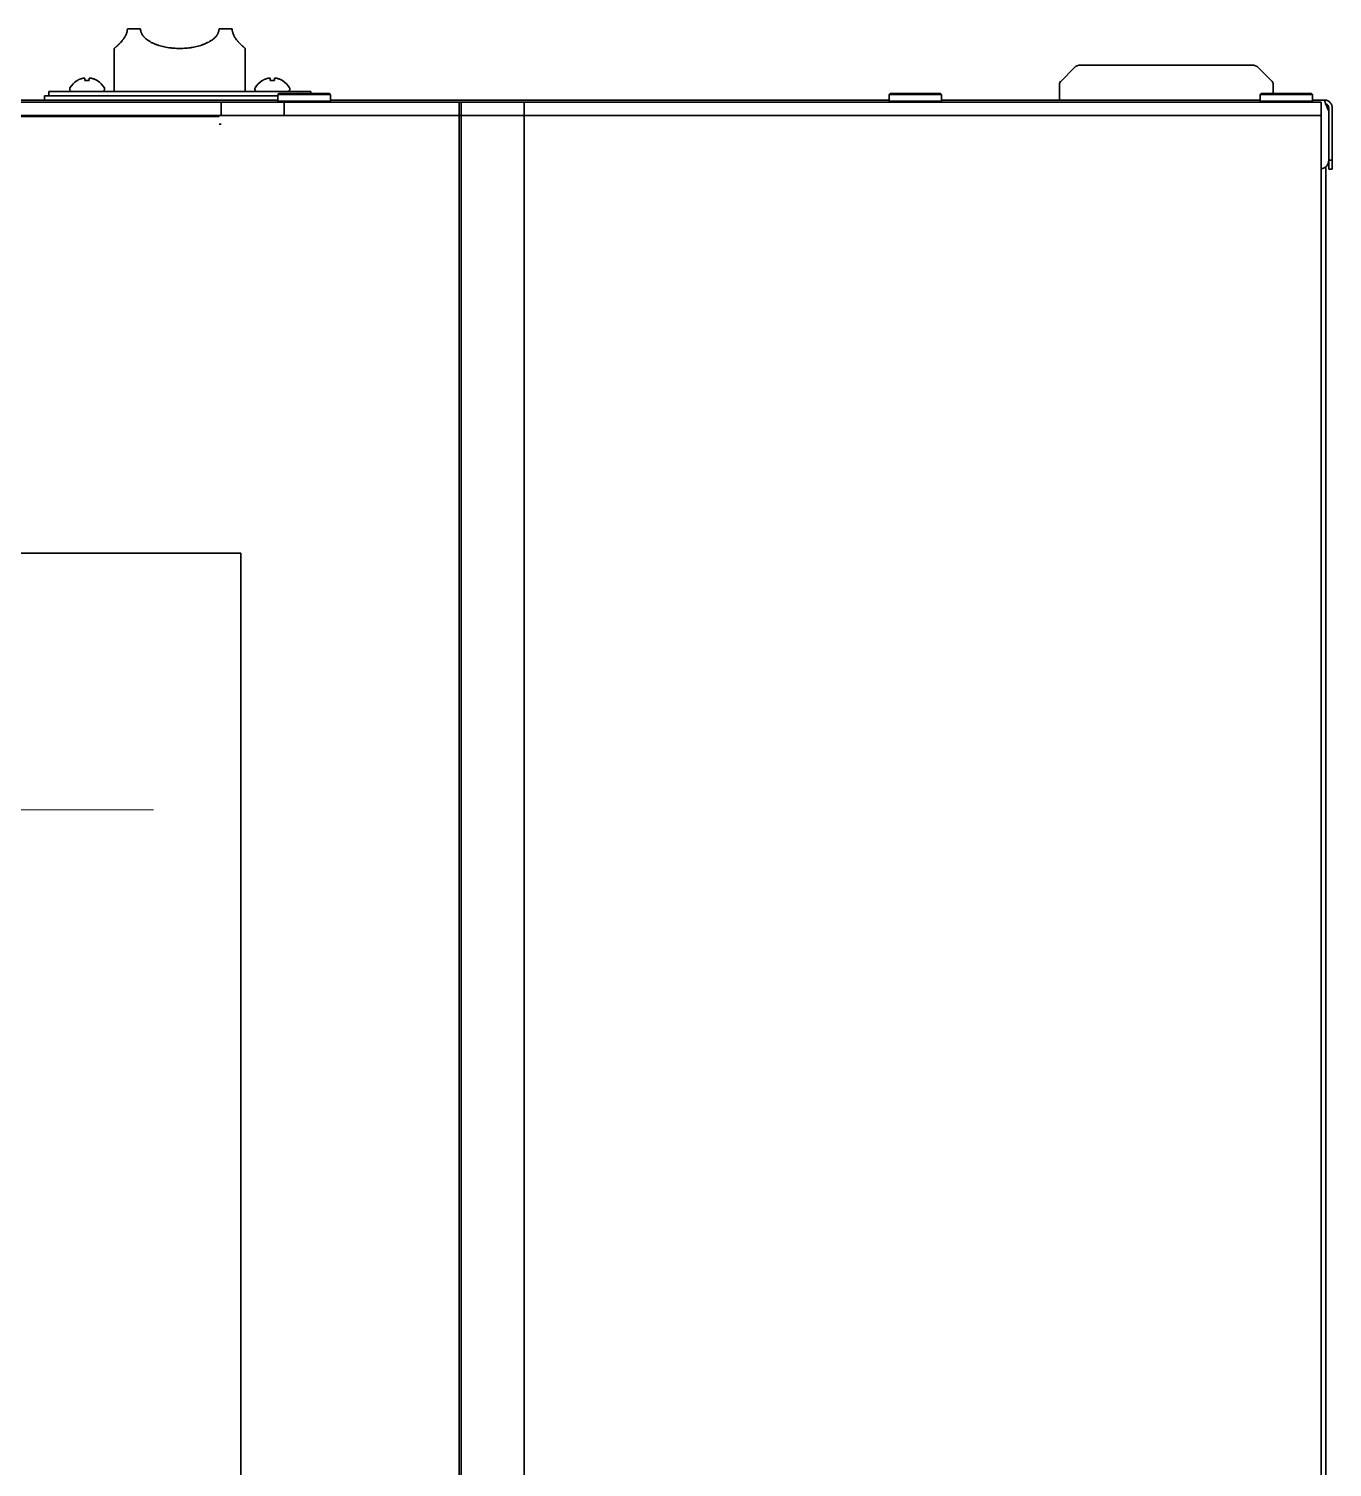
# Model space of a CAD drawing. Extents: x -760 to 4209, y 5795 to 10328.
# Drawn here: x 2413 to 2711.6, y 8489.8 to 8819.2 of the extents above; entities that cross this region are included whole.
import ezdxf

# ---------------------------------------------------------------- set-up
doc = ezdxf.new("R2010")
doc.units = 0
doc.header["$LTSCALE"] = 5
doc.layers.get('0').update_dxf_attribs({"linetype": 'CONTINUOUS', "lineweight": 0})
doc.layers.add('1', color=7, linetype='CONTINUOUS', true_color=0xffffff)

msp = doc.modelspace()

# ---------------------------------------------------------------- linework, layer by layer
at = {"color": 2}
msp.add_line((2118.55, 8640.4), (2441.55, 8640.4), dxfattribs=at)
at = {"layer": '1', "color": 7, "linetype": 'Continuous', "lineweight": 35}
for p, q in [((2436.83, 8819.23), (2435.56, 8819.23)), ((2435.56, 8819.23), (2436.83, 8819.23)), ((2438.56, 8819.23), (2438.56, 8819.23)), ((2438.56, 8819.23), (2438.56, 8819.23)), ((2456.56, 8819.23), (2456.56, 8819.23)), ((2456.56, 8819.23), (2456.56, 8819.23)), ((2459.56, 8819.23), (2458.28, 8819.23)), ((2458.28, 8819.23), (2459.56, 8819.23)), ((2432.56, 8814.73), (2432.56, 8804.9)), ((2462.56, 8804.9), (2462.56, 8814.73)), ((2652.47, 8810.32), (2649.35, 8807.19)), ((2653.88, 8810.9), (2656.05, 8810.9)), ((2656.05, 8810.9), (2691.05, 8810.9)), ((2693.23, 8810.9), (2691.05, 8810.9)), ((2694.64, 8810.32), (2697.76, 8807.19)), ((2422.34, 8805.5), (2422.34, 8805.3)), ((2424.04, 8807.35), (2424.04, 8807.38)), ((2428.64, 8807.38), (2428.64, 8807.35)), ((2430.34, 8805.3), (2430.34, 8805.5)), ((2464.77, 8805.5), (2464.77, 8805.3)), ((2466.47, 8807.35), (2466.47, 8807.38)), ((2471.07, 8807.38), (2471.07, 8807.35)), ((2472.77, 8805.3), (2472.77, 8805.5)), ((2649.05, 8802.9), (2649.05, 8806.49)), ((2698.05, 8806.49), (2698.05, 8804.4)), ((2090.06, 8802.9), (2470.05, 8802.9)), ((2457.01, 8802.4), (2103.1, 8802.4)), ((2416.55, 8803.9), (2416.55, 8802.9)), ((2416.55, 8803.9), (2470.05, 8803.9)), ((2417.55, 8804.9), (2417.55, 8803.9)), ((2417.55, 8804.9), (2477.55, 8804.9)), ((2457.01, 8802.4), (2457.71, 8802.4)), ((2457.01, 8799.4), (2457.01, 8802.4)), ((2471.47, 8802.4), (2457.71, 8802.4)), ((2470.3, 8804.4), (2470.05, 8804.15)), ((2470.05, 8804.15), (2470.05, 8802.65)), ((2470.05, 8804.15), (2482.05, 8804.15)), ((2470.05, 8802.65), (2470.3, 8802.4)), ((2482.05, 8802.65), (2470.05, 8802.65)), ((2470.3, 8804.4), (2481.8, 8804.4)), ((2707.05, 8802.4), (2471.47, 8802.4)), ((2471.47, 8802.4), (2472.88, 8802.4)), ((2471.47, 8799.4), (2471.47, 8802.4)), ((2477.55, 8804.4), (2477.55, 8804.9)), ((2482.05, 8804.15), (2481.8, 8804.4)), ((2481.8, 8802.4), (2482.05, 8802.65)), ((2482.05, 8802.65), (2482.05, 8804.15)), ((2482.05, 8802.9), (2610.05, 8802.9)), ((2511.55, 8055.9), (2511.55, 8802.4)), ((2512.05, 8055.9), (2512.05, 8802.4)), ((2526.47, 8055.9), (2526.47, 8802.4)), ((2610.3, 8804.4), (2610.05, 8804.15)), ((2610.05, 8804.15), (2622.05, 8804.15)), ((2610.05, 8804.15), (2610.05, 8802.65)), ((2610.05, 8802.65), (2610.3, 8802.4)), ((2622.05, 8802.65), (2610.05, 8802.65)), ((2610.3, 8804.4), (2621.8, 8804.4)), ((2622.05, 8804.15), (2621.8, 8804.4)), ((2621.8, 8802.4), (2622.05, 8802.65)), ((2622.05, 8802.65), (2622.05, 8804.15)), ((2622.05, 8802.9), (2695.05, 8802.9)), ((2695.3, 8804.4), (2695.05, 8804.15)), ((2695.05, 8804.15), (2707.05, 8804.15)), ((2695.05, 8804.15), (2695.05, 8802.65)), ((2695.05, 8802.65), (2695.3, 8802.4)), ((2707.05, 8802.65), (2695.05, 8802.65)), ((2695.3, 8804.4), (2706.8, 8804.4)), ((2707.05, 8804.15), (2706.8, 8804.4)), ((2706.8, 8802.4), (2707.05, 8802.65)), ((2707.05, 8802.65), (2707.05, 8804.15)), ((2707.05, 8802.9), (2709.5, 8802.9)), ((2707.05, 8802.4), (2709.05, 8802.4)), ((2709.05, 8802.4), (2709.05, 8799.4)), ((2709.5, 8802.9), (2709.75, 8802.9)), ((2709.53, 8802.9), (2709.5, 8802.9)), ((2457.01, 8799.4), (2103.1, 8799.4)), ((2456.55, 8799.15), (2103.55, 8799.15)), ((2448.19, 8799.4), (2448.19, 8799.15)), ((2453.65, 8799.4), (2453.65, 8799.15)), ((2454.65, 8799.15), (2454.65, 8799.4)), ((2455.65, 8799.4), (2455.65, 8799.15)), ((2456.05, 8799.15), (2456.05, 8799.4)), ((2457.71, 8799.4), (2457.01, 8799.4)), ((2471.47, 8799.4), (2457.71, 8799.4)), ((2472.88, 8799.4), (2471.47, 8799.4)), ((2707.05, 8799.4), (2471.47, 8799.4)), ((2709.05, 8799.4), (2707.05, 8799.4)), ((2709.05, 8055.9), (2709.05, 8799.4)), ((2710.75, 8800.37), (2710.41, 8801.1)), ((2710.75, 8801.1), (2710.75, 8800.37)), ((2710.75, 8800.37), (2710.75, 8789.1)), ((2710.75, 8800.37), (2710.75, 8789.1)), ((2711.55, 8801.1), (2711.55, 8800.37)), ((2711.55, 8800.37), (2711.55, 8789.1)), ((2457.05, 8797.4), (2456.55, 8797.4)), ((2710.75, 8787.1), (2710.75, 8789.1)), ((2710.75, 8789.1), (2711.55, 8789.1)), ((2711.55, 8789.1), (2711.55, 8787.1)), ((2710.05, 8787.58), (2710.05, 8012.25)), ((2711.55, 8787.1), (2710.75, 8787.1)), ((2461.55, 8699.15), (2098.55, 8699.15)), ((2461.55, 8206.1), (2461.55, 8699.15))]:
    msp.add_line(p, q, dxfattribs=at)
for centre, radius, start, end in [((2653.88, 8808.9), 2, 90, 135), ((2693.23, 8808.9), 2, 45, 90), ((2422.74, 8805.5), 0.4, 149.6988, 180), ((2422.74, 8805.3), 0.4, 180, 270), ((2426.54, 8803.28), 4.8, 121.5837, 149.6988), ((2426.34, 8803.6), 3.78, 90.0035, 97.6041), ((2426.34, 8803.6), 3.78, 82.3959, 89.9965), ((2426.14, 8803.28), 4.8, 30.3012, 58.4186), ((2429.94, 8805.3), 0.4, 270, 0), ((2429.94, 8805.5), 0.4, 0, 30.3012), ((2465.17, 8805.5), 0.4, 149.6988, 180), ((2465.17, 8805.3), 0.4, 180, 270), ((2468.97, 8803.28), 4.8, 121.5837, 149.6988), ((2468.77, 8803.6), 3.78, 90.0035, 97.6041), ((2468.77, 8803.6), 3.78, 82.3959, 89.9965), ((2468.57, 8803.28), 4.8, 30.3012, 58.4186), ((2472.37, 8805.3), 0.4, 270, 0), ((2472.37, 8805.5), 0.4, 0, 30.3012), ((2650.05, 8806.49), 1, 135, 180), ((2697.05, 8806.49), 1, 0, 45), ((2453.65, 8797.4), 2, 59.9991, 90), ((2708.75, 8789.1), 2, 278.685, 0)]:
    msp.add_arc(centre, radius, start, end, dxfattribs=at)
for major_axis, start_param, end_param in [((-15, 0), 0.643501, 0.927295), ((-15, 0), 5.35589, 5.639684), ((14, 0), 2.269019, 2.44337), ((14, 0), 3.839815, 4.014167), ((-15, 0), 2.214297, 2.498092), ((-15, 0), 3.785094, 4.068888), ((14, 0), 5.410611, 5.584963), ((14, 0), 0.698222, 0.872574)]:
    msp.add_ellipse((2447.56, 8819.23), major_axis=major_axis, ratio=0.000037, start_param=start_param, end_param=end_param, dxfattribs=at)
for points, knots in [([(2435.56, 8819.23), (2435.56, 8819.17), (2435.55, 8819.11), (2435.55, 8818.99), (2435.54, 8818.93), (2435.52, 8818.75), (2435.5, 8818.64), (2435.45, 8818.41), (2435.42, 8818.31), (2435.35, 8818.1), (2435.31, 8818), (2435.25, 8817.86), (2435.23, 8817.81), (2435.18, 8817.72), (2435.16, 8817.67), (2435.09, 8817.54), (2435.05, 8817.46), (2434.95, 8817.29), (2434.9, 8817.22), (2434.8, 8817.07), (2434.75, 8816.99), (2434.68, 8816.89), (2434.65, 8816.86), (2434.6, 8816.79), (2434.58, 8816.76), (2434.5, 8816.66), (2434.45, 8816.6), (2434.31, 8816.41), (2434.21, 8816.3), (2434.02, 8816.09), (2433.93, 8816), (2433.75, 8815.81), (2433.67, 8815.73), (2433.54, 8815.61), (2433.5, 8815.57), (2433.43, 8815.5), (2433.39, 8815.46), (2433.28, 8815.36), (2433.21, 8815.3), (2433.02, 8815.12), (2432.91, 8815.03), (2432.78, 8814.92), (2432.74, 8814.88), (2432.69, 8814.84), (2432.67, 8814.82), (2432.65, 8814.8), (2432.64, 8814.79), (2432.63, 8814.79), (2432.6, 8814.77), (2432.58, 8814.75), (2432.56, 8814.73), (2432.56, 8814.73), (2432.56, 8814.73)], [0, 0, 0, 0, 0.015631, 0.015631, 0.031262, 0.031262, 0.062524, 0.062524, 0.093785, 0.093785, 0.125047, 0.125047, 0.140678, 0.140678, 0.156309, 0.156309, 0.187571, 0.187571, 0.218832, 0.218832, 0.250094, 0.250094, 0.265725, 0.265725, 0.281356, 0.281356, 0.312618, 0.312618, 0.375141, 0.375141, 0.437665, 0.437665, 0.500188, 0.500188, 0.53145, 0.53145, 0.562712, 0.562712, 0.625235, 0.625235, 0.750283, 0.750283, 0.812806, 0.812806, 0.844068, 0.859699, 0.859699, 0.87533, 0.87533, 0.937853, 0.937853, 1, 1, 1, 1]), ([(2456.56, 8819.23), (2456.56, 8819.17), (2456.55, 8819.11), (2456.54, 8818.99), (2456.54, 8818.93), (2456.51, 8818.75), (2456.48, 8818.64), (2456.41, 8818.41), (2456.37, 8818.31), (2456.27, 8818.1), (2456.22, 8818), (2456.14, 8817.88), (2456.13, 8817.86), (2456.1, 8817.81), (2456.08, 8817.79), (2456.04, 8817.72), (2456, 8817.67), (2455.9, 8817.54), (2455.83, 8817.45), (2455.69, 8817.29), (2455.61, 8817.22), (2455.45, 8817.07), (2455.37, 8816.99), (2455.25, 8816.89), (2455.21, 8816.85), (2455.12, 8816.79), (2455.08, 8816.75), (2454.95, 8816.66), (2454.86, 8816.59), (2454.68, 8816.47), (2454.59, 8816.42), (2454.4, 8816.3), (2454.31, 8816.25), (2453.83, 8815.99), (2453.43, 8815.81), (2452.91, 8815.61), (2452.81, 8815.57), (2452.59, 8815.5), (2452.27, 8815.39), (2451.94, 8815.3), (2451.28, 8815.12), (2450.83, 8815.03), (2450.25, 8814.93), (2450.08, 8814.91), (2449.91, 8814.88), (2449.79, 8814.87), (2449.73, 8814.86), (2449.44, 8814.82), (2449.2, 8814.8), (2448.5, 8814.74), (2448.03, 8814.73), (2447.08, 8814.73), (2446.61, 8814.75), (2446.02, 8814.79), (2445.9, 8814.8), (2445.67, 8814.83), (2445.31, 8814.87), (2444.97, 8814.91), (2444.28, 8815.03), (2443.83, 8815.12), (2443.17, 8815.29), (2442.96, 8815.36), (2442.63, 8815.46), (2442.53, 8815.49), (2442.31, 8815.57), (2442.21, 8815.61), (2441.89, 8815.73), (2441.69, 8815.81), (2441.29, 8815.99), (2441.09, 8816.09), (2440.71, 8816.3), (2440.53, 8816.41), (2440.26, 8816.59), (2440.17, 8816.66), (2439.99, 8816.79), (2439.91, 8816.85), (2439.74, 8816.99), (2439.66, 8817.07), (2439.5, 8817.22), (2439.43, 8817.29), (2439.32, 8817.42), (2439.28, 8817.46), (2439.21, 8817.54), (2439.18, 8817.59), (2439.08, 8817.72), (2439.01, 8817.81), (2438.9, 8818), (2438.84, 8818.1), (2438.78, 8818.23), (2438.77, 8818.25), (2438.75, 8818.31), (2438.74, 8818.33), (2438.7, 8818.41), (2438.68, 8818.47), (2438.63, 8818.64), (2438.6, 8818.75), (2438.58, 8818.9), (2438.58, 8818.93), (2438.57, 8818.99), (2438.57, 8819.02), (2438.56, 8819.11), (2438.56, 8819.17), (2438.56, 8819.23)], [0, 0, 0, 0, 0.007812, 0.007812, 0.015625, 0.015625, 0.03125, 0.03125, 0.046875, 0.046875, 0.0625, 0.0625, 0.066406, 0.066406, 0.070313, 0.070313, 0.078125, 0.078125, 0.09375, 0.09375, 0.109375, 0.109375, 0.125, 0.125, 0.132813, 0.132813, 0.140625, 0.140625, 0.15625, 0.15625, 0.171875, 0.171875, 0.1875, 0.1875, 0.25, 0.25, 0.265625, 0.265625, 0.28125, 0.3125, 0.3125, 0.375, 0.375, 0.390625, 0.398438, 0.398438, 0.40625, 0.40625, 0.4375, 0.4375, 0.5, 0.5, 0.5625, 0.5625, 0.578125, 0.578125, 0.59375, 0.625, 0.625, 0.6875, 0.6875, 0.71875, 0.71875, 0.734375, 0.734375, 0.75, 0.75, 0.78125, 0.78125, 0.8125, 0.8125, 0.84375, 0.84375, 0.859375, 0.859375, 0.875, 0.875, 0.890625, 0.890625, 0.90625, 0.90625, 0.914062, 0.914062, 0.921875, 0.921875, 0.9375, 0.9375, 0.953125, 0.953125, 0.957031, 0.957031, 0.960937, 0.960937, 0.96875, 0.96875, 0.984375, 0.984375, 0.988281, 0.988281, 0.992187, 0.992187, 1, 1, 1, 1]), ([(2462.56, 8814.73), (2462.56, 8814.73), (2462.56, 8814.73), (2462.56, 8814.73), (2462.55, 8814.73), (2462.53, 8814.75), (2462.51, 8814.77), (2462.44, 8814.82), (2462.38, 8814.88), (2462.27, 8814.97), (2462.23, 8815), (2462.19, 8815.04), (2462.17, 8815.06), (2462.15, 8815.07), (2462.09, 8815.13), (2462.03, 8815.18), (2461.9, 8815.3), (2461.83, 8815.36), (2461.69, 8815.5), (2461.61, 8815.57), (2461.45, 8815.73), (2461.36, 8815.81), (2461.19, 8815.99), (2461.1, 8816.09), (2460.98, 8816.22), (2460.95, 8816.25), (2460.9, 8816.3), (2460.88, 8816.33), (2460.81, 8816.42), (2460.76, 8816.47), (2460.61, 8816.66), (2460.51, 8816.79), (2460.38, 8816.96), (2460.36, 8817), (2460.31, 8817.07), (2460.28, 8817.1), (2460.21, 8817.22), (2460.16, 8817.3), (2460.07, 8817.46), (2460.02, 8817.54), (2459.93, 8817.72), (2459.89, 8817.81), (2459.83, 8817.93), (2459.82, 8817.95), (2459.8, 8818), (2459.78, 8818.07), (2459.75, 8818.15), (2459.7, 8818.31), (2459.66, 8818.41), (2459.63, 8818.55), (2459.63, 8818.58), (2459.61, 8818.64), (2459.61, 8818.67), (2459.59, 8818.75), (2459.58, 8818.81), (2459.56, 8818.99), (2459.56, 8819.11), (2459.56, 8819.23)], [0, 0, 0, 0, 0.000718, 0.000718, 0.063173, 0.063173, 0.125628, 0.125628, 0.250539, 0.250539, 0.281766, 0.29738, 0.29738, 0.312994, 0.312994, 0.375449, 0.375449, 0.437904, 0.437904, 0.500359, 0.500359, 0.562814, 0.562814, 0.625269, 0.625269, 0.640883, 0.640883, 0.656497, 0.656497, 0.687724, 0.687724, 0.75018, 0.75018, 0.765793, 0.765793, 0.781407, 0.781407, 0.812635, 0.812635, 0.843862, 0.843862, 0.87509, 0.87509, 0.882897, 0.882897, 0.890704, 0.906317, 0.906317, 0.937545, 0.937545, 0.945352, 0.945352, 0.953159, 0.953159, 0.968772, 0.968772, 1, 1, 1, 1]), ([(2425.84, 8807.35), (2425.84, 8807.47), (2425.84, 8807.58), (2425.84, 8807.72), (2425.84, 8807.76), (2425.84, 8807.83), (2425.84, 8807.87), (2425.84, 8807.9)], [0, 0, 0, 0, 0.5, 0.5, 0.75, 0.75, 1, 1, 1, 1]), ([(2428.64, 8807.35), (2428.43, 8807.47), (2428.22, 8807.58), (2427.9, 8807.72), (2427.79, 8807.76), (2427.57, 8807.83), (2427.45, 8807.87), (2427.34, 8807.9)], [0, 0, 0, 0, 0.5, 0.5, 0.75, 0.75, 1, 1, 1, 1]), ([(2468.27, 8807.35), (2468.27, 8807.47), (2468.27, 8807.58), (2468.27, 8807.72), (2468.27, 8807.76), (2468.27, 8807.83), (2468.27, 8807.87), (2468.27, 8807.9)], [0, 0, 0, 0, 0.5, 0.5, 0.75, 0.75, 1, 1, 1, 1]), ([(2471.07, 8807.35), (2470.87, 8807.47), (2470.66, 8807.58), (2470.33, 8807.72), (2470.22, 8807.76), (2470, 8807.83), (2469.89, 8807.87), (2469.77, 8807.9)], [0, 0, 0, 0, 0.5, 0.5, 0.75, 0.75, 1, 1, 1, 1]), ([(2710.41, 8801.1), (2710.38, 8801.21), (2710.34, 8801.33), (2710.27, 8801.54), (2710.23, 8801.65), (2710.16, 8801.86), (2710.12, 8801.96), (2710.04, 8802.15), (2710.01, 8802.24), (2709.93, 8802.4), (2709.9, 8802.48), (2709.82, 8802.61), (2709.79, 8802.67), (2709.71, 8802.77), (2709.68, 8802.81), (2709.6, 8802.87), (2709.57, 8802.89), (2709.53, 8802.9)], [0, 0, 0, 0, 0.125, 0.125, 0.25, 0.25, 0.375, 0.375, 0.5, 0.5, 0.625, 0.625, 0.75, 0.75, 0.875, 0.875, 1, 1, 1, 1]), ([(2709.75, 8802.9), (2709.76, 8802.9), (2709.77, 8802.9), (2709.78, 8802.9), (2709.79, 8802.9), (2709.8, 8802.9), (2709.81, 8802.9), (2709.82, 8802.9), (2709.83, 8802.9), (2709.84, 8802.9), (2709.85, 8802.9), (2709.86, 8802.9), (2709.87, 8802.9), (2709.88, 8802.9), (2709.89, 8802.9), (2709.9, 8802.9), (2709.9, 8802.9)], [0, 0, 0, 0, 0.073473, 0.146486, 0.219075, 0.291275, 0.363122, 0.434652, 0.505902, 0.57691, 0.647713, 0.71835, 0.788858, 0.859277, 0.929644, 1, 1, 1, 1]), ([(2709.84, 8802.1), (2709.96, 8802.09), (2710.08, 8802.05), (2710.31, 8801.95), (2710.41, 8801.87), (2710.57, 8801.69), (2710.64, 8801.58), (2710.73, 8801.35), (2710.75, 8801.23), (2710.75, 8801.1)], [0, 0, 0, 0, 0.25, 0.25, 0.5, 0.5, 0.75, 0.75, 1, 1, 1, 1]), ([(2709.9, 8802.9), (2710.02, 8802.89), (2710.13, 8802.87), (2710.34, 8802.81), (2710.45, 8802.77), (2710.65, 8802.67), (2710.74, 8802.61), (2710.92, 8802.48), (2711, 8802.4), (2711.15, 8802.24), (2711.22, 8802.15), (2711.34, 8801.96), (2711.39, 8801.86), (2711.47, 8801.65), (2711.5, 8801.54), (2711.54, 8801.33), (2711.55, 8801.21), (2711.55, 8801.1)], [0, 0, 0, 0, 0.125, 0.125, 0.25, 0.25, 0.375, 0.375, 0.5, 0.5, 0.625, 0.625, 0.75, 0.75, 0.875, 0.875, 1, 1, 1, 1])]:
    msp.add_open_spline(points, degree=3, knots=knots, dxfattribs=at)
for points in [[(2425.34, 8807.9), (2425.28, 8807.88), (2425.17, 8807.85), (2425.01, 8807.8), (2424.85, 8807.75), (2424.7, 8807.69), (2424.55, 8807.62), (2424.39, 8807.54), (2424.22, 8807.46), (2424.1, 8807.39), (2424.04, 8807.35)], [(2425.84, 8807.9), (2425.81, 8807.9), (2425.77, 8807.91), (2425.69, 8807.91), (2425.62, 8807.91), (2425.55, 8807.91), (2425.48, 8807.91), (2425.41, 8807.91), (2425.36, 8807.9), (2425.34, 8807.9)], [(2427.34, 8807.9), (2427.31, 8807.9), (2427.26, 8807.91), (2427.19, 8807.91), (2427.11, 8807.91), (2427.04, 8807.91), (2426.98, 8807.91), (2426.91, 8807.91), (2426.86, 8807.9), (2426.84, 8807.9)], [(2426.84, 8807.9), (2426.84, 8807.88), (2426.84, 8807.85), (2426.84, 8807.8), (2426.84, 8807.75), (2426.84, 8807.69), (2426.84, 8807.62), (2426.84, 8807.54), (2426.84, 8807.46), (2426.84, 8807.39), (2426.84, 8807.35)], [(2467.77, 8807.9), (2467.72, 8807.88), (2467.61, 8807.85), (2467.45, 8807.8), (2467.29, 8807.75), (2467.13, 8807.69), (2466.98, 8807.62), (2466.83, 8807.54), (2466.66, 8807.46), (2466.54, 8807.39), (2466.47, 8807.35)], [(2468.27, 8807.9), (2468.25, 8807.9), (2468.2, 8807.91), (2468.13, 8807.91), (2468.06, 8807.91), (2467.99, 8807.91), (2467.92, 8807.91), (2467.84, 8807.91), (2467.8, 8807.9), (2467.77, 8807.9)], [(2469.77, 8807.9), (2469.75, 8807.9), (2469.7, 8807.91), (2469.62, 8807.91), (2469.55, 8807.91), (2469.48, 8807.91), (2469.41, 8807.91), (2469.34, 8807.91), (2469.3, 8807.9), (2469.27, 8807.9)], [(2469.27, 8807.9), (2469.27, 8807.88), (2469.27, 8807.85), (2469.27, 8807.8), (2469.27, 8807.75), (2469.27, 8807.69), (2469.27, 8807.62), (2469.27, 8807.54), (2469.27, 8807.46), (2469.27, 8807.39), (2469.27, 8807.35)]]:
    msp.add_open_spline(points, degree=3, dxfattribs=at)

doc.saveas('drawing.dxf')
